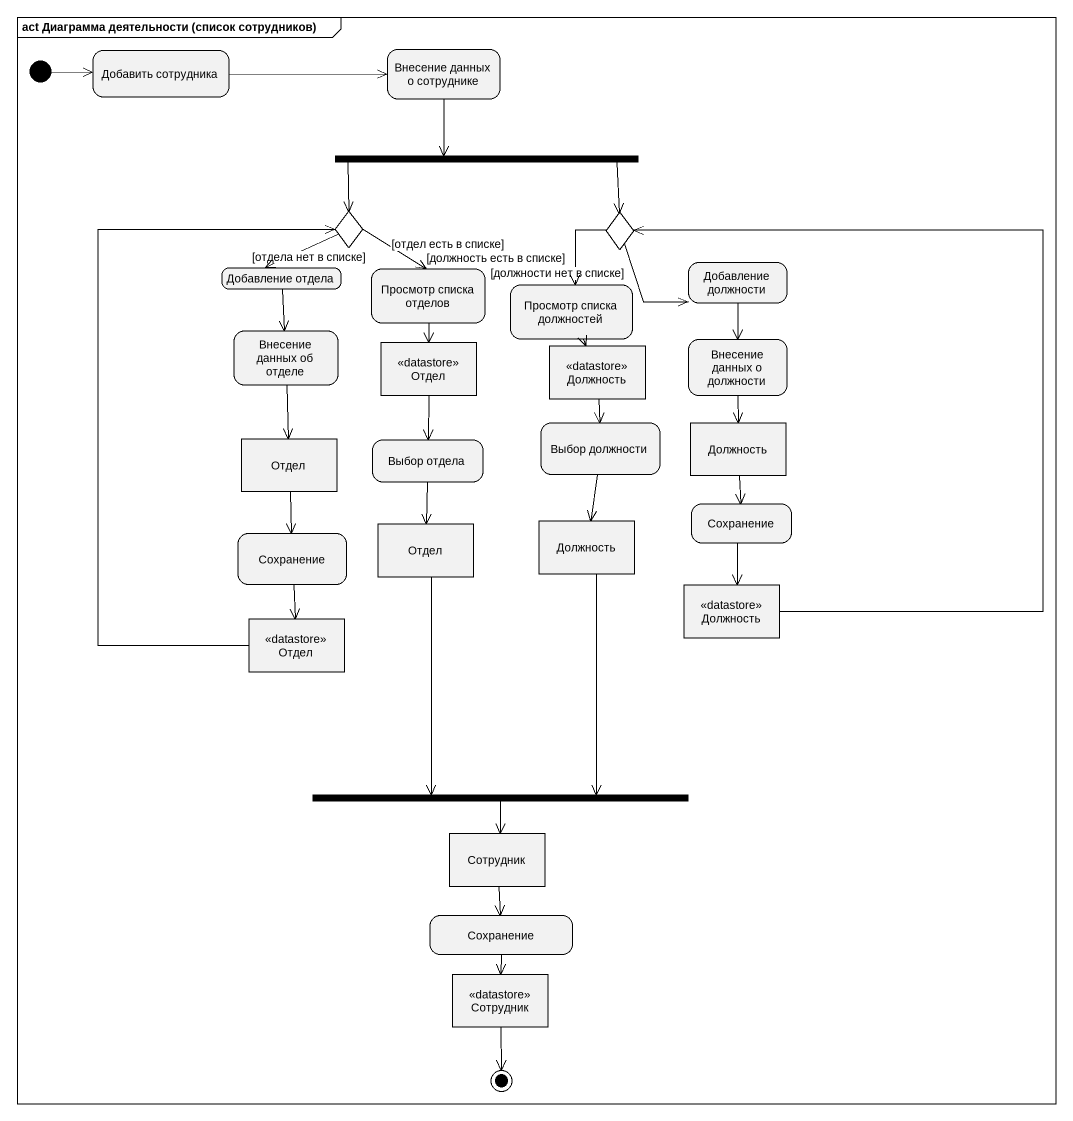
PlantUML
@startuml
mainframe act Диаграмма деятельности (список сотрудников)
hide empty description
state "Добавить сотрудника" as Добавить_сотрудника
state "Внесение данных о сотруднике" as Внесение_данных_о_сотруднике
state fork1 <<fork>>
state choice1 <<choice>>
state choice2 <<choice>>
state "Добавление отдела" as Добавление_отдела
state "Просмотр списка отделов" as Просмотр_списка_отделов
state "Просмотр списка должностей" as Просмотр_списка_должностей
state "Добавление должности" as Добавление_должности
state "Внесение данных об отделе" as Внесение_данных_об_отделе
state Отдел <<datastore>>
state Должность <<datastore>>
state "Внесение данных о должности" as Внесение_данных_о_должности
state "Выбор должности" as Выбор_должности
state "Должность" as Должность_2 <<object>>
state "Отдел" as Отдел_2 <<object>>
state "Выбор отдела" as Выбор_отдела
state "Отдел" as Отдел_3 <<object>>
state "Должность" as Должность_3 <<object>>
state Сохранение
state "Сохранение" as Сохранение_2
state "Отдел" as Отдел_4 <<datastore>>
state "Должность" as Должность_4 <<datastore>>
state fork2 <<join>>
state Сотрудник <<object>>
state "Сохранение" as Сохранение_3
state "Сотрудник" as Сотрудник_2 <<datastore>>
[*] -right-> Добавить_сотрудника
Добавить_сотрудника -right-> Внесение_данных_о_сотруднике
Внесение_данных_о_сотруднике --> fork1
fork1 -left-> choice1
fork1 -right-> choice2
choice1 --> Добавление_отдела : [отдела нет в списке]
choice1 --> Просмотр_списка_отделов : [отдел есть в списке]
choice2 --> Просмотр_списка_должностей : [должность есть в списке]
choice2 -right-> Добавление_должности : [должности нет в списке]
Добавление_отдела --> Внесение_данных_об_отделе
Просмотр_списка_отделов --> Отдел
Просмотр_списка_должностей --> Должность
Добавление_должности --> Внесение_данных_о_должности
Внесение_данных_об_отделе --> Отдел_2
Отдел --> Выбор_отдела
Должность --> Выбор_должности
Внесение_данных_о_должности --> Должность_2
Выбор_должности --> Должность_3
Должность_2 --> Сохранение
Отдел_2 --> Сохранение_2
Выбор_отдела --> Отдел_3
Отдел_3 --> fork2
Должность_3 --> fork2
Сохранение --> Должность_4
Сохранение_2 --> Отдел_4
Отдел_4 -up-> choice1
Должность_4 -up-> choice2
fork2 --> Сотрудник
Сотрудник --> Сохранение_3
Сохранение_3 --> Сотрудник_2
Сотрудник_2 --> [*]
@enduml
